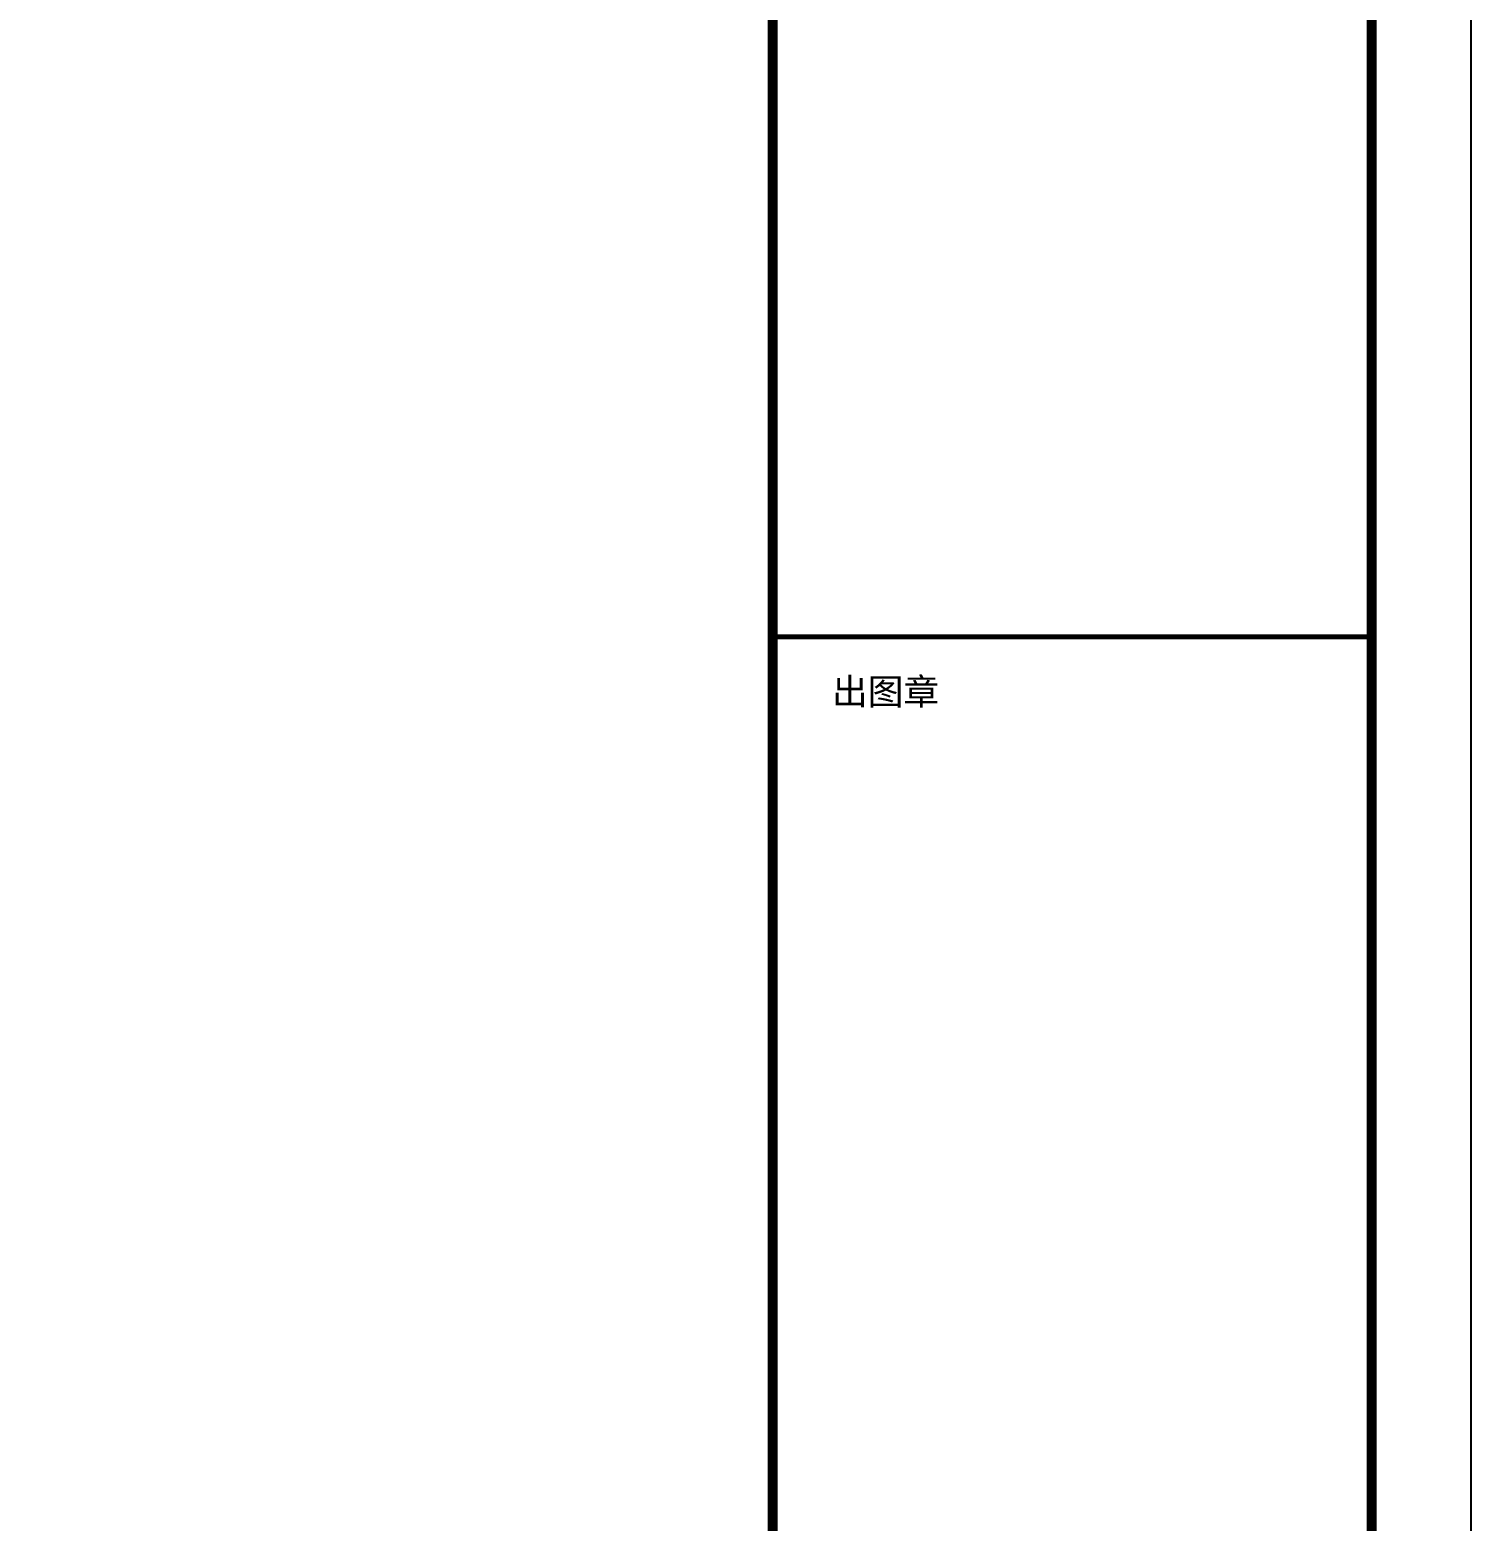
# Model space of a CAD drawing. Extents: x 69728788 to 150676229, y 15322671 to 43663798.
# Drawn here: x 75308531 to 75325164, y 19605982 to 19623190 of the extents above; entities that cross this region are included whole.
import ezdxf

# ---------------------------------------------------------------- set-up
doc = ezdxf.new("R2010")
doc.units = 0
doc.header["$LTSCALE"] = 1000
doc.header["$MEASUREMENT"] = 0
doc.layers.add('PUB_TITLE', color=4, linetype='CONTINUOUS')
doc.layers.add('图框', color=253, linetype='CONTINUOUS')
doc.styles.add('黑体', font='simhei.ttf', dxfattribs={"width": 0.6, "height": 4.3})

msp = doc.modelspace()

# ---------------------------------------------------------------- linework, layer by layer
at = {"layer": 'PUB_TITLE'}
msp.add_lwpolyline([(75107584.3, 19588772.8), (75325164.3, 19588772.8), (75325164.3, 19657082.8), (75107584.3, 19657082.8)], close=True, dxfattribs=at)
at = {"layer": 'PUB_TITLE', "const_width": 115}
msp.add_lwpolyline([(75110459.3, 19589922.8), (75324014.3, 19589922.8), (75324014.3, 19655932.8), (75110459.3, 19655932.8)], close=True, dxfattribs=at)
at = {"layer": '图框', "color": 4, "const_width": 113.4}
msp.add_lwpolyline([(75324014.3, 19589922.8), (75317103.6, 19589922.8), (75317103.6, 19655932.8), (75324014.3, 19655932.8)], dxfattribs=at)
msp.add_lwpolyline([(75324014.3, 19589922.8), (75317103.6, 19589922.8), (75317103.6, 19655932.8), (75324014.3, 19655932.8)], dxfattribs=at)
at = {"layer": '图框', "color": 0, "const_width": 57.5}
msp.add_lwpolyline([(75317103.6, 19616185.4), (75324014.3, 19616185.4)], dxfattribs=at)

# ---------------------------------------------------------------- texts
at = {"layer": '图框', "color": 4, "style": '黑体'}
msp.add_text('出图章', height=302.39, dxfattribs=at).set_placement((75317788.1, 19615402.9))

doc.saveas('drawing.dxf')
